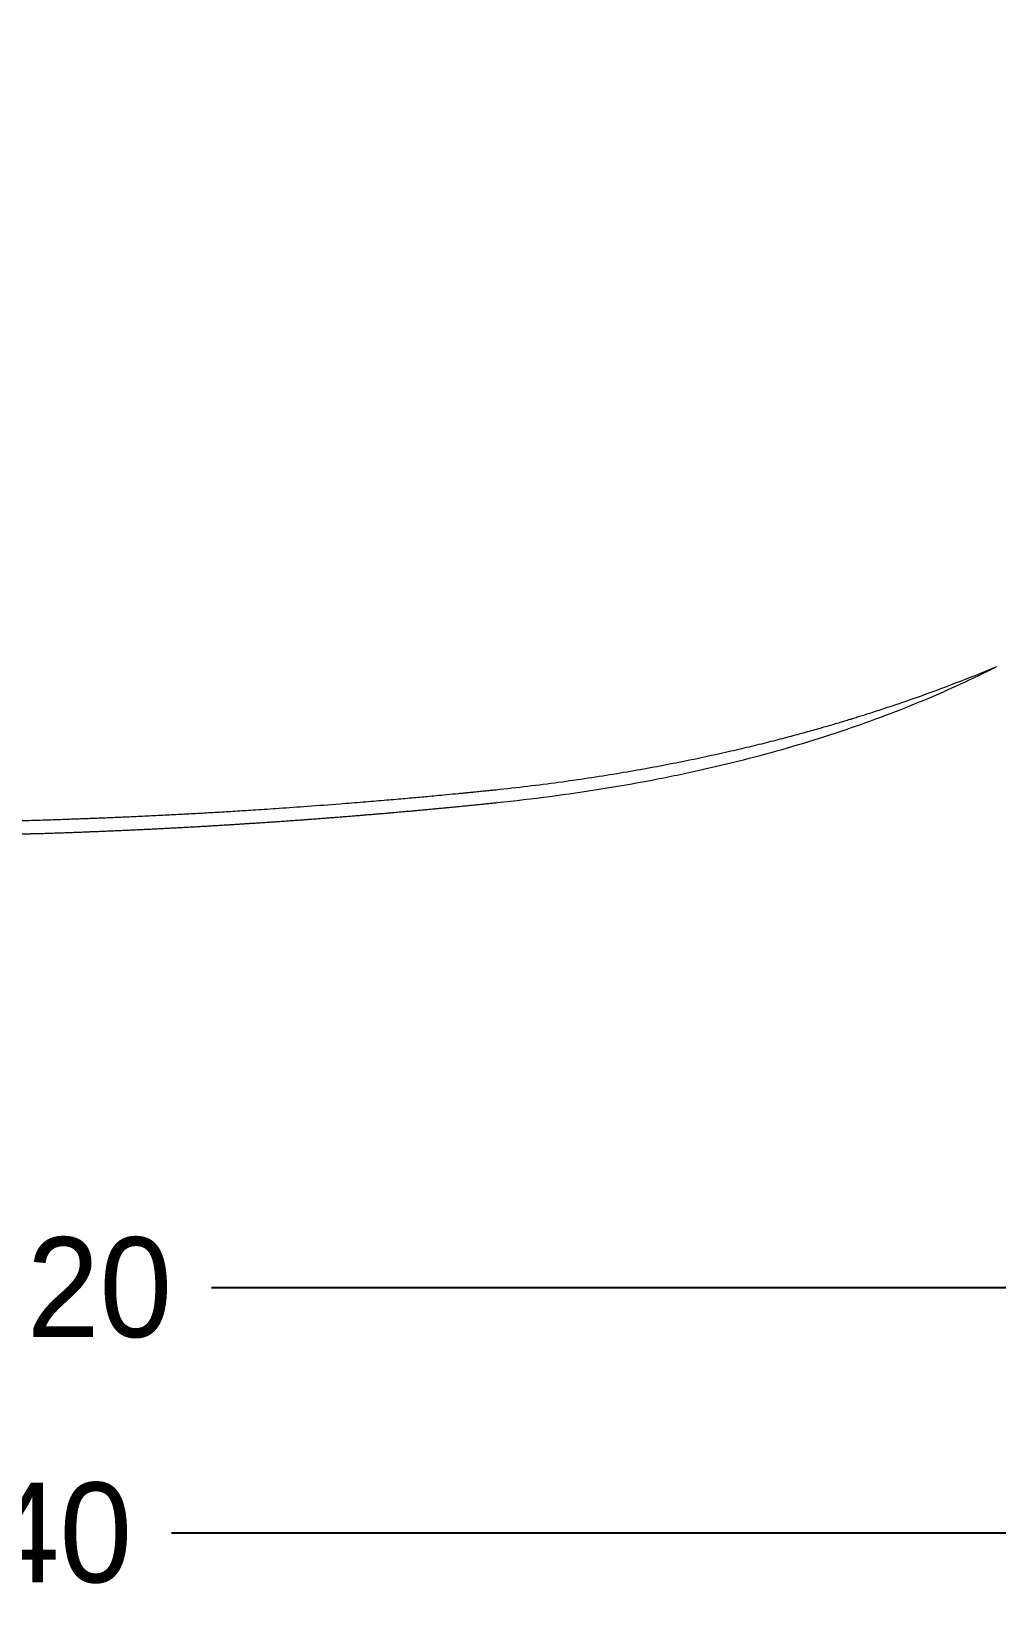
# Model space of a CAD drawing. Header units: millimetres. Extents: x 0 to 1800, y -67 to 2530.
# Drawn here: x 634.1 to 875.8, y 1152.7 to 1545.1 of the extents above; entities that cross this region are included whole.
import ezdxf

# ---------------------------------------------------------------- set-up
doc = ezdxf.new("R2010")
doc.units = ezdxf.units.MM
for name, color, linetype in [('내부선 및 부속', 4, 'Continuous'), ('외형선', 3, 'Continuous'), ('치수선', 7, 'Continuous')]:
    doc.layers.add(name, color=color, linetype=linetype)
doc.styles.add('____', font='')
doc.styles.get('____').set_extended_font_data('굴림')
doc.dimstyles.new('MSADIM', dxfattribs={"dimtxt": 33, "dimasz": 17, "dimexe": 10, "dimexo": 7.5, "dimgap": 10, "dimtad": 0, "dimtih": 1, "dimtoh": 1, "dimdec": 0, "dimzin": 1, "dimdsep": 46, "dimtxsty": '____', "dimcen": 11.25, "dimadec": 0, "dimazin": 0, "dimtfac": 1, "dimtdec": 0, "dimtix": 1, "dimtmove": 0, "dimatfit": 3, "dimfxl": 0, "dimtolj": 1, "dimtzin": 1, "dimarcsym": 0})

# ---------------------------------------------------------------- blocks, each defined once
blk = doc.blocks.new('*D34')
at = {"layer": '치수선', "color": 0, "linetype": 'Continuous', "lineweight": -2}
for p, q in [((280.71, 1537.59), (280.71, 1220.49)), ((1003.36, 1537.59), (1003.36, 1220.49)), ((297.71, 1230.49), (604.9, 1230.49)), ((986.36, 1230.49), (679.16, 1230.49))]:
    blk.add_line(p, q, dxfattribs=at)
at = {"layer": '치수선', "color": 0, "linetype": 'Continuous'}
for points in [[(297.71, 1233.33), (297.71, 1227.66), (280.71, 1230.49)], [(986.36, 1233.33), (986.36, 1227.66), (1003.36, 1230.49)]]:
    blk.add_solid(points, dxfattribs=at)
at = {"layer": '치수선', "color": 0, "linetype": 'Continuous', "insert": (642.03, 1230.49), "char_height": 25, "attachment_point": 5, "style": '____'}
blk.add_mtext('\\A1;720', dxfattribs=at)
blk = doc.blocks.new('*D35')
at = {"layer": '치수선', "color": 0, "linetype": 'Continuous', "lineweight": -2}
for p, q in [((1003.36, 1537.59), (1003.36, 1159.08)), ((260.71, 1217.64), (260.71, 1159.08)), ((277.71, 1169.08), (594.9, 1169.08)), ((986.36, 1169.08), (669.16, 1169.08))]:
    blk.add_line(p, q, dxfattribs=at)
at = {"layer": '치수선', "color": 0, "linetype": 'Continuous'}
for points in [[(277.71, 1171.92), (277.71, 1166.25), (260.71, 1169.08)], [(986.36, 1171.92), (986.36, 1166.25), (1003.36, 1169.08)]]:
    blk.add_solid(points, dxfattribs=at)
at = {"layer": '치수선', "color": 0, "linetype": 'Continuous', "insert": (632.03, 1169.08), "char_height": 25, "attachment_point": 5, "style": '____'}
blk.add_mtext('\\A1;740', dxfattribs=at)

msp = doc.modelspace()

# ---------------------------------------------------------------- linework, layer by layer
at = {"layer": '내부선 및 부속', "linetype": 'Continuous', "lineweight": 13}
for points, knots in [([(875.15, 1385.74), (868.7, 1383.06), (862.2, 1380.56), (855.65, 1378.24), (853.36, 1377.43), (851.06, 1376.65), (847.15, 1375.34), (844.73, 1374.55), (841.89, 1373.66), (840.48, 1373.22), (839.77, 1373), (839.41, 1372.89), (839.24, 1372.84), (839.15, 1372.81), (839.1, 1372.8), (839.08, 1372.79), (839.07, 1372.79), (839.06, 1372.79), (839.06, 1372.79), (839.06, 1372.79), (839.06, 1372.79), (839.06, 1372.79), (839.06, 1372.79), (839.06, 1372.79), (838.15, 1372.51), (837.19, 1372.22), (835.14, 1371.61), (834.06, 1371.29), (831.76, 1370.63), (830.56, 1370.29), (828.03, 1369.58), (826.7, 1369.22), (823.93, 1368.47), (822.48, 1368.09), (819.47, 1367.31), (817.9, 1366.91), (814.65, 1366.11), (812.96, 1365.71), (809.47, 1364.89), (807.66, 1364.47), (803.93, 1363.65), (802.01, 1363.23), (798.05, 1362.41), (793.97, 1361.58), (789.66, 1360.77), (785.24, 1359.98), (782.98, 1359.58), (778.34, 1358.82), (775.96, 1358.44), (771.11, 1357.71), (768.63, 1357.35), (763.57, 1356.67), (761, 1356.34), (755.74, 1355.72), (753.07, 1355.42), (750.35, 1355.14)], [-0.21, -0.21, -0.21, -0.21, 0, 0, 0, 0.073454, 0.073454, 0.124929, 0.150667, 0.163535, 0.16997, 0.173187, 0.174795, 0.1756, 0.176002, 0.176203, 0.176303, 0.176354, 0.176379, 0.176391, 0.176398, 0.176401, 0.176401, 0.176404, 0.176404, 0.227879, 0.227879, 0.279353, 0.279353, 0.330828, 0.330828, 0.382303, 0.382303, 0.433778, 0.433778, 0.485252, 0.485252, 0.536727, 0.536727, 0.588202, 0.588202, 0.639677, 0.639677, 0.691151, 0.742626, 0.742626, 0.794101, 0.794101, 0.845576, 0.845576, 0.89705, 0.89705, 0.948525, 0.948525, 1, 1, 1, 1]), ([(750.35, 1355.14), (750.17, 1355.12), (749.8, 1355.08), (749.22, 1355.02), (748.6, 1354.96), (747.93, 1354.89), (747.22, 1354.82), (746.47, 1354.74), (745.67, 1354.66), (744.83, 1354.58), (743.94, 1354.49), (743.01, 1354.4), (742.04, 1354.31), (740.38, 1354.14), (738.18, 1353.93), (735.58, 1353.69), (733.38, 1353.48), (730.62, 1353.23), (727.01, 1352.91), (722.24, 1352.5), (716.97, 1352.06), (710.56, 1351.55), (703.54, 1351.02), (696.48, 1350.52), (690.65, 1350.13), (685.68, 1349.82), (681.23, 1349.55), (676.81, 1349.3), (672.44, 1349.06), (668.78, 1348.87), (665.84, 1348.72), (663.58, 1348.61), (661.34, 1348.51), (659.09, 1348.41), (657.19, 1348.32), (655.6, 1348.25), (654.33, 1348.2), (653, 1348.14), (651.62, 1348.09), (650.19, 1348.03), (648.71, 1347.97), (647.18, 1347.92), (645.47, 1347.85), (643.52, 1347.78), (641.29, 1347.71), (638.86, 1347.63), (636.23, 1347.54), (633.4, 1347.46), (630.38, 1347.38), (627.16, 1347.29), (624.54, 1347.23), (622.56, 1347.19), (621.26, 1347.16), (619.92, 1347.13), (618.51, 1347.1), (617.06, 1347.07), (615.56, 1347.05), (614, 1347.02), (612.4, 1347), (610.74, 1346.97), (609.03, 1346.95), (607.27, 1346.92), (605.46, 1346.9), (603.44, 1346.88), (601.23, 1346.86), (598.84, 1346.84), (596.46, 1346.83), (594.62, 1346.82), (593.33, 1346.82), (592.59, 1346.81), (591.86, 1346.81), (591.13, 1346.81), (590.41, 1346.81), (589.69, 1346.81), (588.98, 1346.81), (588.27, 1346.81), (587.57, 1346.81), (586.88, 1346.81), (586.19, 1346.81), (585.51, 1346.81), (585.05, 1346.81), (584.83, 1346.81)], [0, 0, 0, 0, 0.003191, 0.006643, 0.010356, 0.01433, 0.018564, 0.023058, 0.027812, 0.032826, 0.038098, 0.043629, 0.049419, 0.055466, 0.073343, 0.088825, 0.101923, 0.112645, 0.138082, 0.166519, 0.197932, 0.232298, 0.281282, 0.323475, 0.35895, 0.385834, 0.412504, 0.438963, 0.465213, 0.491255, 0.504806, 0.518348, 0.531879, 0.5454, 0.558911, 0.56631, 0.574017, 0.582031, 0.590353, 0.598981, 0.607915, 0.617155, 0.626699, 0.638998, 0.652521, 0.667263, 0.683222, 0.700394, 0.718775, 0.738361, 0.759149, 0.766747, 0.77467, 0.782919, 0.791493, 0.800392, 0.809614, 0.819161, 0.829031, 0.839224, 0.849739, 0.860576, 0.871734, 0.883213, 0.898007, 0.912794, 0.927575, 0.942349, 0.946985, 0.951588, 0.956157, 0.960692, 0.965193, 0.969661, 0.974096, 0.978497, 0.982864, 0.987198, 0.991499, 0.995766, 1, 1, 1, 1])]:
    msp.add_open_spline(points, degree=3, knots=knots, dxfattribs=at)
at = {"layer": '외형선', "linetype": 'Continuous', "lineweight": 13}
msp.add_line((750.68, 1351.99), (750.67, 1352.05), dxfattribs=at)
for points, knots in [([(750.68, 1351.99), (755.17, 1352.46), (759.58, 1352.98), (768.26, 1354.12), (772.52, 1354.74), (780.89, 1356.07), (785, 1356.79), (791.06, 1357.94), (793.06, 1358.34), (797.02, 1359.15), (798.99, 1359.57), (804.83, 1360.86), (808.65, 1361.77), (816.15, 1363.67), (819.83, 1364.67), (827.05, 1366.75), (830.59, 1367.84), (837.53, 1370.09), (840.93, 1371.26), (847.6, 1373.68), (850.87, 1374.93), (857.26, 1377.5), (860.39, 1378.83), (866.51, 1381.55), (869.5, 1382.95), (873.5, 1384.91), (874.58, 1385.45), (875.64, 1385.99), (875.69, 1386.02), (875.75, 1386.04), (875.8, 1386.07)], [0, 0, 0, 0, 0.087947, 0.087947, 0.175894, 0.175894, 0.263841, 0.263841, 0.307814, 0.307814, 0.351788, 0.351788, 0.439734, 0.439734, 0.527681, 0.527681, 0.615628, 0.615628, 0.703575, 0.703575, 0.791522, 0.791522, 0.879469, 0.879469, 0.967416, 0.967416, 1, 1, 1, 1.001612, 1.001612, 1.001612, 1.001612]), ([(636.9, 1344.29), (637.12, 1344.29), (637.56, 1344.31), (638.21, 1344.33), (638.86, 1344.35), (639.51, 1344.37), (640.16, 1344.39), (640.81, 1344.41), (641.46, 1344.44), (642.11, 1344.46), (642.76, 1344.48), (643.41, 1344.51), (644.06, 1344.53), (644.71, 1344.55), (645.36, 1344.58), (646, 1344.6), (646.65, 1344.63), (647.3, 1344.65), (647.94, 1344.68), (648.59, 1344.7), (649.24, 1344.73), (649.88, 1344.75), (650.53, 1344.78), (651.17, 1344.81), (651.82, 1344.83), (652.46, 1344.86), (653.1, 1344.89), (653.75, 1344.91), (654.39, 1344.94), (655.03, 1344.97), (655.68, 1345), (656.32, 1345.02), (656.96, 1345.05), (657.6, 1345.08), (658.24, 1345.11), (658.88, 1345.14), (659.52, 1345.17), (660.16, 1345.2), (660.8, 1345.23), (661.44, 1345.26), (662.08, 1345.29), (662.72, 1345.32), (663.35, 1345.35), (663.99, 1345.38), (664.63, 1345.41), (665.27, 1345.44), (665.9, 1345.48), (666.54, 1345.51), (667.17, 1345.54), (667.81, 1345.57), (668.45, 1345.61), (669.08, 1345.64), (669.71, 1345.67), (670.35, 1345.71), (670.98, 1345.74), (671.61, 1345.77), (672.25, 1345.81), (672.88, 1345.84), (673.51, 1345.88), (674.14, 1345.91), (674.78, 1345.95), (675.41, 1345.98), (676.04, 1346.02), (676.67, 1346.05), (677.3, 1346.09), (677.93, 1346.13), (678.56, 1346.16), (679.18, 1346.2), (679.81, 1346.24), (680.44, 1346.27), (681.07, 1346.31), (681.7, 1346.35), (682.32, 1346.39), (682.95, 1346.42), (683.57, 1346.46), (684.2, 1346.5), (684.83, 1346.54), (685.45, 1346.58), (686.08, 1346.62), (686.7, 1346.66), (687.32, 1346.7), (687.95, 1346.74), (688.57, 1346.78), (689.19, 1346.82), (689.81, 1346.86), (690.44, 1346.9), (691.06, 1346.94), (691.68, 1346.98), (692.3, 1347.02), (692.92, 1347.06), (693.54, 1347.11), (694.16, 1347.15), (694.78, 1347.19), (695.4, 1347.23), (696.02, 1347.27), (696.64, 1347.32), (697.25, 1347.36), (697.87, 1347.4), (698.49, 1347.45), (699.1, 1347.49), (699.72, 1347.53), (700.34, 1347.58), (700.95, 1347.62), (701.57, 1347.67), (702.18, 1347.71), (702.8, 1347.76), (703.41, 1347.8), (704.02, 1347.85), (704.64, 1347.89), (705.25, 1347.94), (705.86, 1347.99), (706.47, 1348.03), (707.09, 1348.08), (707.7, 1348.12), (708.31, 1348.17), (708.92, 1348.22), (709.53, 1348.27), (710.14, 1348.31), (710.75, 1348.36), (711.36, 1348.41), (711.96, 1348.46), (712.57, 1348.51), (713.18, 1348.55), (713.79, 1348.6), (714.4, 1348.65), (715, 1348.7), (715.61, 1348.75), (716.21, 1348.8), (716.82, 1348.85), (717.42, 1348.9), (718.03, 1348.95), (718.63, 1349), (719.24, 1349.05), (719.84, 1349.1), (720.44, 1349.15), (721.05, 1349.2), (721.65, 1349.25), (722.25, 1349.3), (722.85, 1349.36), (723.45, 1349.41), (724.05, 1349.46), (724.65, 1349.51), (725.25, 1349.56), (725.85, 1349.62), (726.45, 1349.67), (727.05, 1349.72), (727.65, 1349.78), (728.25, 1349.83), (728.85, 1349.88), (729.44, 1349.94), (730.04, 1349.99), (730.64, 1350.04), (731.23, 1350.1), (731.83, 1350.15), (732.42, 1350.21), (733.02, 1350.26), (733.61, 1350.32), (734.21, 1350.37), (734.8, 1350.43), (735.39, 1350.48), (735.99, 1350.54), (736.58, 1350.6), (737.17, 1350.65), (737.76, 1350.71), (738.35, 1350.77), (738.94, 1350.82), (739.53, 1350.88), (740.12, 1350.94), (740.71, 1350.99), (741.3, 1351.05), (741.89, 1351.11), (742.48, 1351.17), (743.07, 1351.22), (743.66, 1351.28), (744.24, 1351.34), (744.83, 1351.4), (745.42, 1351.46), (746, 1351.52), (746.59, 1351.58), (747.17, 1351.64), (747.76, 1351.7), (748.34, 1351.75), (748.93, 1351.81), (749.51, 1351.87), (750.09, 1351.93), (750.48, 1351.97), (750.68, 1351.99)], [0, 0, 0, 0, 0.005722, 0.01144, 0.017156, 0.022869, 0.028578, 0.034285, 0.039988, 0.045689, 0.051387, 0.057081, 0.062773, 0.068461, 0.074147, 0.079829, 0.085509, 0.091185, 0.096858, 0.102529, 0.108196, 0.11386, 0.119521, 0.125179, 0.130834, 0.136486, 0.142135, 0.147781, 0.153424, 0.159064, 0.1647, 0.170334, 0.175964, 0.181592, 0.187216, 0.192838, 0.198456, 0.204071, 0.209683, 0.215292, 0.220898, 0.226501, 0.2321, 0.237697, 0.24329, 0.248881, 0.254468, 0.260052, 0.265633, 0.271211, 0.276786, 0.282358, 0.287927, 0.293492, 0.299055, 0.304614, 0.31017, 0.315723, 0.321273, 0.32682, 0.332363, 0.337904, 0.343441, 0.348976, 0.354507, 0.360035, 0.365559, 0.371081, 0.3766, 0.382115, 0.387627, 0.393136, 0.398642, 0.404145, 0.409645, 0.415141, 0.420634, 0.426124, 0.431611, 0.437095, 0.442576, 0.448053, 0.453527, 0.458998, 0.464466, 0.469931, 0.475392, 0.480851, 0.486306, 0.491758, 0.497206, 0.502652, 0.508094, 0.513533, 0.518969, 0.524402, 0.529831, 0.535258, 0.540681, 0.546101, 0.551517, 0.556931, 0.562341, 0.567748, 0.573152, 0.578553, 0.58395, 0.589344, 0.594735, 0.600123, 0.605507, 0.610888, 0.616266, 0.621641, 0.627012, 0.632381, 0.637746, 0.643108, 0.648466, 0.653821, 0.659173, 0.664522, 0.669868, 0.67521, 0.680549, 0.685885, 0.691217, 0.696546, 0.701872, 0.707195, 0.712514, 0.71783, 0.723143, 0.728453, 0.733759, 0.739062, 0.744362, 0.749659, 0.754952, 0.760242, 0.765528, 0.770812, 0.776092, 0.781369, 0.786642, 0.791912, 0.797179, 0.802443, 0.807703, 0.81296, 0.818214, 0.823464, 0.828711, 0.833955, 0.839195, 0.844433, 0.849666, 0.854897, 0.860124, 0.865348, 0.870569, 0.875786, 0.881, 0.88621, 0.891418, 0.896622, 0.901822, 0.90702, 0.912214, 0.917404, 0.922592, 0.927776, 0.932956, 0.938134, 0.943307, 0.948478, 0.953645, 0.958809, 0.96397, 0.969127, 0.974281, 0.979431, 0.984579, 0.989722, 0.994863, 1, 1, 1, 1]), ([(631.22, 1344.2), (631.23, 1344.2), (631.26, 1344.2), (631.31, 1344.2), (631.35, 1344.2), (631.4, 1344.2), (631.44, 1344.2), (631.49, 1344.2), (631.53, 1344.2), (631.58, 1344.2), (631.62, 1344.2), (631.67, 1344.2), (631.72, 1344.2), (631.76, 1344.2), (631.81, 1344.2), (631.85, 1344.2), (631.9, 1344.2), (631.94, 1344.2), (631.99, 1344.2), (632.04, 1344.2), (632.08, 1344.2), (632.13, 1344.2), (632.18, 1344.2), (632.22, 1344.2), (632.27, 1344.2), (632.32, 1344.2), (632.36, 1344.2), (632.41, 1344.2), (632.46, 1344.2), (632.5, 1344.2), (632.55, 1344.2), (632.6, 1344.2), (632.65, 1344.2), (632.69, 1344.2), (632.74, 1344.2), (632.79, 1344.2), (632.84, 1344.2), (632.88, 1344.2), (632.93, 1344.2), (632.98, 1344.2), (633.03, 1344.21), (633.07, 1344.21), (633.12, 1344.21), (633.17, 1344.21), (633.22, 1344.21), (633.27, 1344.21), (633.32, 1344.21), (633.36, 1344.21), (633.41, 1344.21), (633.46, 1344.21), (633.51, 1344.21), (633.56, 1344.21), (633.61, 1344.21), (633.66, 1344.21), (633.71, 1344.21), (633.76, 1344.21), (633.81, 1344.21), (633.85, 1344.21), (633.9, 1344.22), (633.97, 1344.22), (634.05, 1344.22), (634.15, 1344.22), (634.25, 1344.22), (634.36, 1344.22), (634.46, 1344.22), (634.56, 1344.23), (634.66, 1344.23), (634.76, 1344.23), (634.86, 1344.23), (634.96, 1344.23), (635.06, 1344.24), (635.16, 1344.24), (635.27, 1344.24), (635.37, 1344.24), (635.47, 1344.25), (635.57, 1344.25), (635.67, 1344.25), (635.77, 1344.25), (635.88, 1344.26), (635.98, 1344.26), (636.08, 1344.26), (636.18, 1344.26), (636.29, 1344.27), (636.39, 1344.27), (636.49, 1344.27), (636.59, 1344.28), (636.7, 1344.28), (636.8, 1344.28), (636.87, 1344.28), (636.9, 1344.29)], [0, 0, 0, 0, 0.008719, 0.017432, 0.026137, 0.034837, 0.04353, 0.052217, 0.060898, 0.069573, 0.078243, 0.086908, 0.095567, 0.104221, 0.11287, 0.121515, 0.130156, 0.138792, 0.147423, 0.156051, 0.164676, 0.173296, 0.181914, 0.190528, 0.199139, 0.207747, 0.216352, 0.224955, 0.233556, 0.242155, 0.250751, 0.259346, 0.267939, 0.276531, 0.285122, 0.293711, 0.3023, 0.310888, 0.319475, 0.328062, 0.336649, 0.345236, 0.353823, 0.362411, 0.370999, 0.379587, 0.388177, 0.396767, 0.405359, 0.413952, 0.422547, 0.431143, 0.439742, 0.448342, 0.456945, 0.46555, 0.474158, 0.482768, 0.491382, 0.499998, 0.51738, 0.53474, 0.552078, 0.569397, 0.586698, 0.603981, 0.621249, 0.638503, 0.655745, 0.672974, 0.690194, 0.707405, 0.724609, 0.741807, 0.759001, 0.776191, 0.79338, 0.810568, 0.827758, 0.844949, 0.862144, 0.879345, 0.896551, 0.913766, 0.930989, 0.948223, 0.965469, 0.982727, 1, 1, 1, 1])]:
    msp.add_open_spline(points, degree=3, knots=knots, dxfattribs=at)
msp.add_open_spline([(875.18, 1385.76), (875.33, 1385.84), (875.49, 1385.92), (875.64, 1386)], degree=3, dxfattribs=at)

# ---------------------------------------------------------------- dimensions: what is measured, and where the dimension line sits
at = {"layer": '치수선', "linetype": 'Continuous'}
for base, p2, text, picture, middle in [((260.71, 1169.08), (260.71, 1225.14), '740', '*D35', (632.03, 1169.08)), ((280.71, 1230.49), (280.71, 1545.09), '720', '*D34', (642.03, 1230.49))]:
    dim = msp.add_linear_dim(base=base, p1=(1003.36, 1545.09), p2=p2, text=text, dimstyle='MSADIM', override={"dimtxt": 25}, dxfattribs=at)
    dim.commit()
    dim.dimension.update_dxf_attribs({"geometry": picture, "text_midpoint": middle})

doc.saveas('drawing.dxf')
